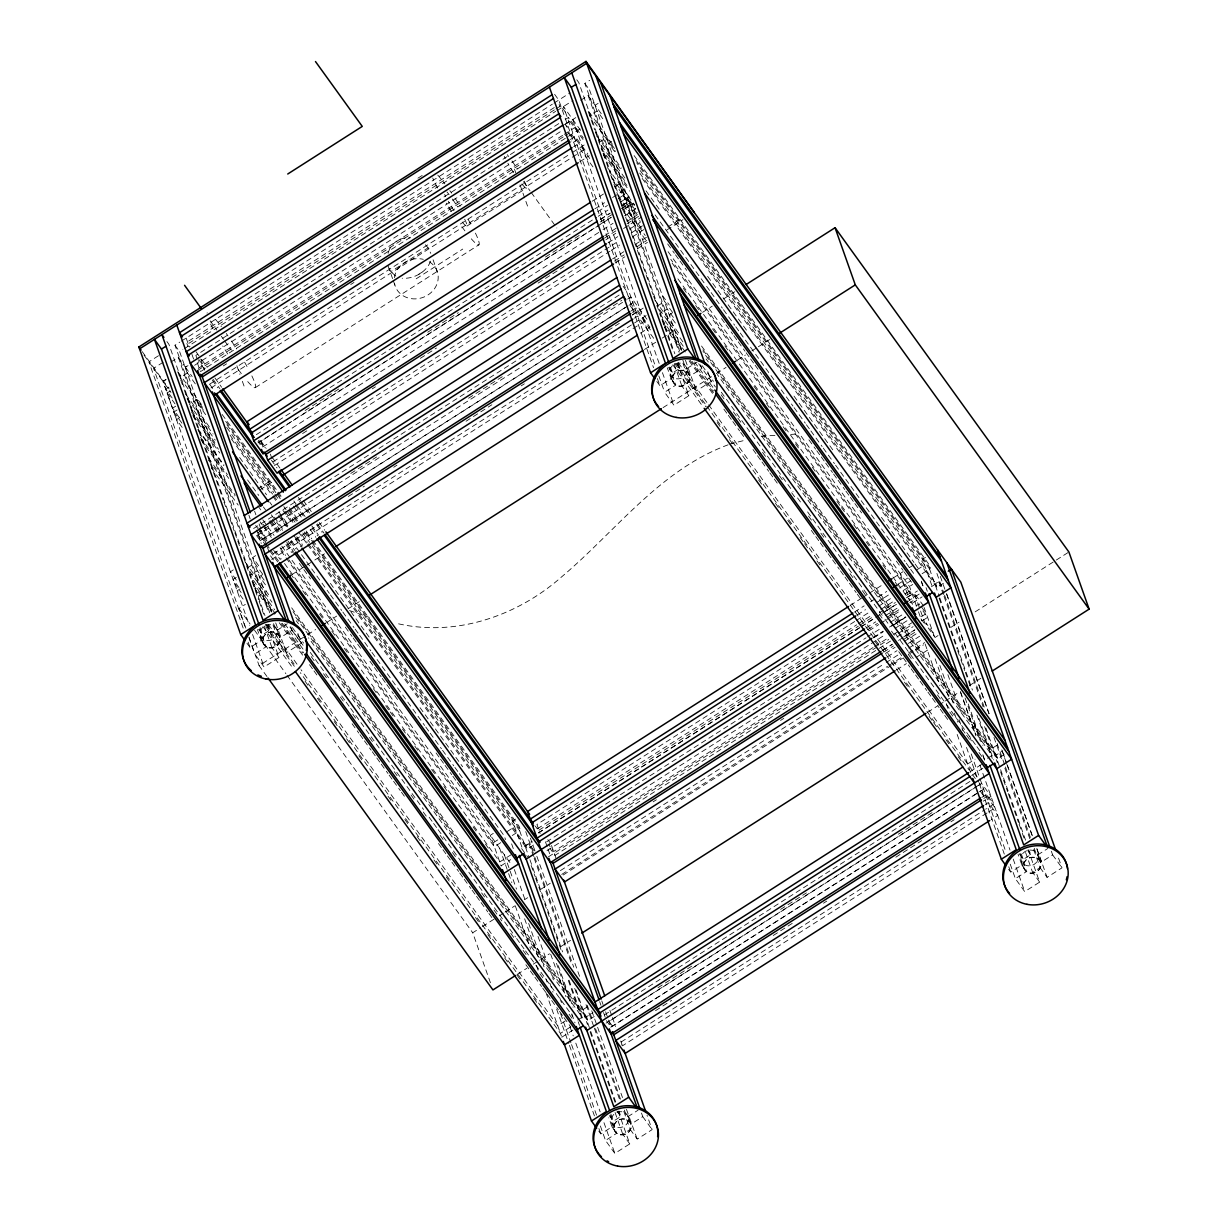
<?xml version="1.0" encoding="UTF-8"?>
<svg xmlns="http://www.w3.org/2000/svg" width="1228" height="1228" viewBox="0 0 1228 1228"><rect width="100%" height="100%" fill="white"/><g stroke="black" fill="none" stroke-linecap="round" stroke-linejoin="round"><path stroke-width="0.75" stroke-dasharray="5 3.75" d="M388.094 253.29L388.401 252.231M430.614 261.15C426.438 272.217 413.744 279.109 402.185 278.234M388.585 251.709C391.379 242.76 400.804 236.728 410.106 237.956M422.079 272.14L418.349 274.535M417.95 178.167L424.397 174.069M158.473 355.736L148.895 361.861L243.666 629.473M269.746 612.803L174.975 345.206L179.779 342.136M181.376 341.123L552.324 104.196M553.935 103.167L569.946 92.929M679.621 351.024L584.85 83.412L589.64 80.357M554.288 107.542L186.518 342.443L187.869 346.25M554.335 109.906L188.176 343.779L190.048 346.373M555.946 108.878L560.797 105.792L565.463 112.27M163.155 362.229L153.577 368.339L245.784 628.721M271.864 612.066L179.656 351.684L182.849 349.642M184.446 348.629L555.639 111.349M556.99 110.673L573.031 100.435M681.724 350.272L589.532 89.905L592.725 87.863M170.815 362.06L178.275 357.302L185.29 367.034L188.268 365.13M580.691 100.282L588.135 95.523L603.009 116.138M558.801 123.598L195.866 355.414L197.217 359.221M565.248 119.484L568.487 117.427L583.346 138.027M564.987 124.32L569.838 121.234L568.487 117.427M165.903 379.406L162.925 381.309L249.376 625.42M564.726 124.688L575.779 117.627M595.15 105.255L598.143 103.352M166.072 379.636L163.094 381.54L165.78 389.153L173.639 400.036M195.313 383.857L187.47 372.974L185.443 367.264L188.421 365.361M194.607 365.284L562.378 130.398M187.47 372.974L180.025 377.733L204.677 411.917M562.593 135.387L202.881 365.13L197.877 358.192M564.205 134.359L578.695 125.102M165.78 389.153L168.988 387.112M198.261 368.415L203.05 365.361L205.291 368.461M197.631 370.442L563.775 136.569M565.402 135.54L570.237 132.455L574.904 138.933L571.68 141.005M580.046 128.925L204.232 368.937L198.23 360.602M179.257 417.52L172.534 408.203L167.131 392.96L170.324 390.918M201.208 371.209L204.401 369.167M570.391 139.562L575.226 136.462L587.844 153.976M223.327 365.898L226.551 363.841M350.748 284.512L353.971 282.455M573.353 142.341L576.577 140.284L575.226 136.462M573.706 146.715L576.93 144.658L594.137 168.512M209.635 384.18L570.943 153.408M572.57 152.379L585.434 144.152M172.534 408.203L175.727 406.161M389.061 268.548L390.842 271.634L428.111 247.826L430.767 253.352M210.986 387.987L570.682 158.243M572.294 157.215L586.784 147.959M182.189 427.405L176.571 419.623L173.885 412.009L177.078 409.968M466.932 226.075L526.551 187.991M202.513 407.404L196.91 399.637L189.465 404.396L215.238 440.146M579.831 161.743L589.271 155.726M611.621 141.435L608.643 143.338L615.366 152.671M176.571 419.623L179.564 417.72M205.659 414.68L198.936 405.347L201.914 403.444M416.215 278.771L462.726 249.069M255.409 387.572L478.966 244.771M592.157 201.238L603.439 194.024M614.737 186.809L619.572 183.724L628.92 196.695L630.946 202.405L635.628 208.898L623.962 216.205M594.843 208.852L604.529 202.681M612.588 197.524L622.274 191.338L619.572 183.724M597.806 211.63L607.492 205.46M618.774 198.245L623.624 195.145L630.639 204.876L622.565 210.034M256.314 434.681L596.67 217.295M598.282 216.266L607.952 210.08M620.861 201.852L628.92 196.695M600.507 219.259L610.178 213.073M621.475 205.859L626.311 202.773L623.624 195.145M600.246 219.612L609.932 213.426M621.214 206.227L629.289 201.07L622.274 191.338M305.112 410.52L340.601 387.848M427.712 332.22L458.351 312.649M545.462 257.005L580.951 234.348M600.308 221.976L611.59 214.777M621.276 208.591L630.946 202.405M258.018 442.863L598.374 225.492M599.985 224.448L611.283 217.249M258.341 440.391L263.022 446.885L260.996 441.159L611.022 217.602M623.916 209.359L633.602 203.173L635.628 208.898M262.654 446.977L601.751 230.526M602.994 229.605L613.048 223.312M604.759 235.684L616.318 228.101M627.339 221.255L637.025 215.069M604.452 238.14L615.735 230.941M627.032 223.726L638.33 216.512L640.341 222.222L629.058 229.436M302.61 433.53L309.057 429.416M331.637 414.987L338.099 410.873M372.222 388.877L375.446 386.805M420.36 358.33L436.493 348.015M538.11 283.115L563.913 266.629M605.849 239.844L615.796 233.305M623.594 228.515L641.338 217.187M608.09 242.837L617.761 236.651M273.046 461.759L618.237 241.287M631.131 233.044L642.428 225.829M274.397 465.565L609.902 251.279M611.513 250.251L619.587 245.093M632.481 236.851L643.779 229.636M612.603 258.893L623.885 251.679M635.183 244.464L646.481 237.265M257.742 488.928L270.651 480.685M614.476 261.088L624.162 254.902M637.071 246.659L646.757 240.473M667.74 227.057L682.277 217.786M260.029 489.803L272.938 481.56M615.151 262.992L624.837 256.805M637.746 248.563L647.432 242.376M666.804 230.004L682.937 219.689M253.597 528.516L622.995 292.586M257.235 533.198L268.533 525.998M350.794 473.455L376.612 456.969M468.543 398.24L504.033 375.568M591.144 319.94L621.782 300.369M256.928 535.669L626.05 300.108M627.661 299.079L630.885 297.022L648.092 320.876M259.937 540.827L627.708 305.925M628.076 305.818L260.305 540.719L256.56 535.531M629.688 304.79L632.911 302.733L628.229 296.24M631.085 310.976L635.92 307.875L649.673 326.94M632.389 312.419L635.613 310.346L630.931 303.869M393.712 467.254L396.936 465.197M521.132 385.868L524.371 383.811M632.435 314.782L637.271 311.682L635.92 307.875M233.351 569.869L230.373 571.772L238.217 582.655M255.716 555.593L252.738 557.497L259.461 566.829M348.291 496.465L364.409 486.165M466.041 421.25L491.845 404.779M593.462 339.864L599.924 335.751M607.983 330.593L619.28 323.378M632.174 315.135L643.226 308.09M634.415 318.129L637.639 316.072L653.71 338.36M236.267 577.36L233.074 579.386L239.798 588.719M646.143 315.565L270.329 555.593L273.69 560.26M271.68 559.4L647.478 319.372M663.903 325.174L659.866 313.8L667.326 309.042L674.049 318.374M240.105 588.918L237.111 590.821L243.85 600.154M262.454 574.643L259.476 576.546L267.32 587.429M640.54 333.156L649.965 327.139M672.33 312.848L669.352 314.752L677.196 325.635M245.83 628.137L238.877 608.505L245.339 604.376M258.264 596.117L266.338 590.96M292.203 574.443L305.127 566.185M306.739 565.156L313.201 561.027M314.813 559.999L324.514 553.813M644.408 349.489L655.721 342.259M662.184 338.13L676.72 328.843M702.569 312.342L712.271 306.14M723.568 298.926L734.881 291.696M258.617 629.227L262.638 634.784L270.083 630.025L268.164 624.607M668.492 367.448L672.499 373.005L679.959 368.246L678.04 362.813M246.951 643.226L250.067 647.54L261.242 640.402L257.404 629.565M290.729 626.618L292.003 630.24L280.828 637.378L276.147 630.885L287.321 623.747M656.811 381.432L659.943 385.761L671.117 378.623L667.28 367.771M700.589 364.839L701.879 368.446L690.689 375.584L686.022 369.106L697.197 361.968M267.474 624.945L279.002 657.487L264.097 667.004L254.749 654.033L265.923 646.895L259.522 628.813M677.349 363.15L688.877 395.708L673.972 405.225L664.609 392.254L675.784 385.116L669.383 367.034M279.002 657.487L271.987 647.755L279.431 642.996L272.401 623.103M688.877 395.708L681.862 385.976L689.307 381.217L682.906 363.135M266.952 676.505L259.108 665.637L305.972 635.705M307.583 634.676L315.657 629.519M326.97 622.289L336.656 616.103M347.969 608.888L359.282 601.659M663.028 407.65L714.727 374.632M716.338 373.604L726.04 367.418M737.337 360.188L745.427 355.03M751.889 350.901L756.74 347.8M758.351 346.772L769.664 339.557M279.431 642.996L286.446 652.728L301.351 643.211L296.869 630.547M689.307 381.217L696.322 390.934L711.227 381.417L706.745 368.768M493.288 833.398L490.31 835.301L501.193 866.047M515.653 819.122L512.659 821.025L522.913 849.96M850.175 605.465L861.473 598.251M863.084 597.222L867.92 594.122M869.531 593.093L882.441 584.85M893.723 577.636L903.163 571.619M909.119 567.812L913.586 564.957M925.513 557.343L922.535 559.247L932.773 588.166M507.241 831.494L514.686 826.736L310.73 543.912M917.101 569.715L924.561 564.957L638.667 168.497M497.8 839.86L493.011 842.93L286.815 556.99M854.488 612.051L864.159 605.864M870.621 601.751L886.739 591.435M898.036 584.236L907.661 578.081M500.748 842.654L494.362 846.737L279.201 548.363M857.451 614.829L865.51 609.671M876.807 602.457L889.701 594.214M899.387 588.043L910.608 580.875M512.229 835.516L519.674 830.757L310.96 541.302M922.105 573.737L929.55 568.978L636.641 162.771M854.688 621.521L536.928 824.479L540.12 833.52M856.3 620.493L869.209 612.25M878.88 606.064L891.789 597.821M903.087 590.607L912.726 584.451M859.631 627.646L538.631 832.661L537.281 828.854L856.668 624.868M858.28 623.839L871.174 615.596M880.86 609.41L895.381 600.139M905.051 593.953L909.887 590.868L670.795 259.308M538.954 830.189L858.326 626.203M859.938 625.175L872.847 616.932M879.294 612.818L895.427 602.503M906.725 595.304L911.56 592.203L916.226 598.696L909.779 602.81M861.242 626.618L874.136 618.375M875.748 617.346L880.599 614.246M882.211 613.217L896.716 603.946M906.402 597.775L911.237 594.674L909.887 590.868M538.401 832.998L859.37 627.999M860.981 626.971L873.891 618.728M885.173 611.529L896.471 604.314M907.753 597.1L917.408 590.944M510.925 854.826L499.75 861.964L282.348 560.49M533.566 845.048L527.18 849.116L525.83 845.309L532.215 841.226M866.062 627.999L875.748 621.828M885.419 615.642L899.94 606.371M919.204 594.06L909.626 600.185L676.413 276.791M943.442 583.254L937.056 587.337L935.705 583.53L940.495 580.46M534.042 850.682L529.038 843.728L521.578 848.487L527.595 856.822M931.453 586.708L938.898 581.949L943.918 588.887M867.843 629.596L877.513 623.425M887.199 617.239L900.109 608.996M501.101 865.786L510.679 859.661M869.025 630.778L878.711 624.607M880.322 623.563L885.158 620.478M886.769 619.449L901.291 610.178M912.573 602.979L922.151 596.854M546.629 841.825L866.016 637.839M867.628 636.81L880.537 628.567M890.208 622.381L904.729 613.11M916.027 605.895L919.25 603.838L920.601 607.645M873.077 637.731L883.024 631.192M889.471 627.063L905.604 616.763M873.814 637.532L881.888 632.374M891.559 626.188L906.08 616.916M873.553 637.885L883.346 631.637M894.521 624.499L905.942 617.208M546.982 850.682L869.593 644.623M871.205 643.595L885.726 634.323M895.396 628.153L908.306 619.91M873.031 647.57L553.659 851.557L548.64 844.603M874.643 646.542L887.552 638.299M893.999 634.17L911.744 622.842M921.414 616.656L926.265 613.57L921.246 606.617M548.394 856.852L888.734 639.481M898.42 633.295L911.314 625.052M890.515 641.077L554.995 855.363L549.99 848.41M896.962 636.948L913.095 626.648M922.765 620.462L927.616 617.377L921.599 609.042M882.702 650.333L892.372 644.163M903.67 636.948L914.952 629.734M882.441 650.702L892.111 644.516M898.574 640.402L914.706 630.102M883.73 652.145L893.416 645.959M903.087 639.773L915.996 631.545M590.223 842.009L593.446 839.952M653.127 801.838L656.351 799.781M780.548 720.452L783.786 718.38M885.403 653.48L895.074 647.294M904.76 641.123L916.042 633.909M887.368 656.826L897.054 650.64M908.336 643.426L919.634 636.227M560.398 870.606L884.62 663.519M886.232 662.491L899.126 654.248M908.812 648.062L921.721 639.819M561.749 874.413L887.583 666.297M889.195 665.269L902.089 657.026M908.551 652.912L924.669 642.597M490.432 982.768L472.719 932.773L480.793 927.616M482.42 926.587L496.956 917.301M503.419 913.171L498.568 916.272L501.807 920.893M505.03 912.143L514.732 905.942M524.417 899.756L527.656 897.699M540.581 889.44L550.267 883.239M563.191 874.996L891.175 665.515M892.787 664.486L902.488 658.285M908.95 654.156L913.801 651.07M915.413 650.026L923.487 644.869M934.8 637.654L938.023 635.582M950.948 627.324L959.037 622.166M975.185 611.851L1068.897 552.001M896.732 669.797L906.402 663.611M916.088 657.44L928.982 649.198M517.188 974.433L526.889 968.247M533.351 964.118L549.499 953.803M560.812 946.573L570.513 940.387M927.57 712.332L937.256 706.131M938.867 705.102L943.718 702.017M945.33 700.973L959.882 691.686M969.567 685.5L980.88 678.27M565.202 1021.005L557.758 1025.764L301.013 669.721M587.567 1006.73L580.107 1011.488L294.213 615.028M967.618 763.985L975.078 759.226M997.428 744.935L989.983 749.694L702.969 351.684M577.667 1020.054L582.133 1017.198L308.566 637.839M987.527 758.275L992.009 755.42L717.321 374.494M570.038 1027.268L560.459 1033.377L300.338 672.683M594.275 1016.462L587.89 1020.529L586.539 1016.723L592.924 1012.639M981.494 764.461L970.32 771.598L975.339 778.552M1004.136 754.667L997.75 758.75L996.399 754.944L1002.785 750.861M561.795 1037.199L572.985 1030.046M971.67 775.405L982.845 768.267M604.376 1014.942L973.758 779.012M658.008 987.68L693.498 965.024M780.594 909.38L806.412 892.894M898.343 834.18L933.833 811.508M606.079 1023.124L978.685 785.137M976.813 786.534L609.042 1021.42L614.246 1028.634M978.424 785.49L981.648 783.433L991.011 796.404L983.198 801.193M610.7 1027.237L981.694 790.279L986.376 796.772L983.152 798.829M606.386 1020.652L611.068 1027.13L978.839 792.244M980.451 791.216L983.674 789.144L979.008 782.666M981.847 797.386L986.698 794.301L993.713 804.033L985.639 809.175M655.491 1010.705L671.624 1000.39M773.256 935.49L794.224 922.105M823.512 903.194L826.736 901.137M895.841 857.19L921.645 840.704M950.933 821.808L954.171 819.736M985.178 804.54L988.402 802.483L997.75 815.453L991.303 819.583M621.092 1042.019L984.027 810.204M986.99 812.982L622.442 1045.826L620.447 1043.048M988.601 811.954L995.048 807.84L988.033 798.108L986.698 794.301M609.38 1115.638L613.401 1121.21L620.846 1116.452L618.927 1111.018M1019.255 853.859L1023.262 859.416L1030.722 854.657L1029.432 851.05M598.757 1131.08L600.83 1133.966L612.005 1126.828L608.812 1117.787M641.492 1113.044L642.766 1116.651L631.591 1123.789L626.909 1117.311L638.084 1110.173M1008.618 869.301L1010.705 872.187L1021.88 865.049L1018.043 854.197M1051.352 851.25L1052.642 854.872L1041.467 862.01L1036.785 855.517L1047.96 848.379M618.237 1111.355L629.764 1143.897L614.86 1153.43L605.511 1140.459L616.686 1133.306L610.285 1115.224M1028.112 849.576L1039.64 882.118L1024.735 891.635L1015.372 878.665L1026.562 871.527L1020.146 853.445M629.764 1143.897L622.749 1134.181L630.194 1129.422L623.164 1109.529M1039.64 882.118L1032.625 872.387L1040.07 867.628L1033.669 849.546M630.194 1129.422L637.225 1139.139L652.114 1129.622L647.002 1115.162M1040.07 867.628L1047.085 877.36L1061.99 867.843L1058.152 856.99M728.066 444.828C659.528 470.186 615.504 531.571 561.319 577.129C516.927 616.18 455.22 637.332 396.644 623.394M729.724 444.075L746.394 439.916M761.206 436.201L776.035 435.311M790.863 434.42L796.419 434.083M349.489 610.562L369.367 617.423M395.846 276.162L390.842 271.634M425.379 244.756L428.111 247.826M584.85 83.412L589.532 89.905M634.093 155.572L928.967 564.481L930.302 568.288L635.444 159.394M576.776 79.774L578.787 82.552L674.832 353.771M602.779 118.732L597.176 110.965L589.732 115.724L615.52 151.489M639.711 173.071L935.705 583.53M642.183 178.428L937.056 587.337M612.373 144.213L587.705 110.013L594.751 129.907M646.005 190.862L659.451 209.512M707.666 276.377L746.916 330.792M793.994 396.091L834.365 452.058M881.443 517.356L913.97 562.455M915.09 564.005L920.094 570.959M614.476 148.511L606.617 137.628L599.172 142.387L624.96 178.152M595.641 132.455L621.429 168.205M655.061 214.854L705.517 284.819M706.637 286.37L709.999 291.036M711.119 292.586L722.34 308.136M723.461 309.686L734.666 325.236M735.787 326.786L739.149 331.453M740.269 333.018L792.966 406.084M794.086 407.635L805.307 423.184M806.428 424.75L809.789 429.401M810.91 430.967L822.115 446.516M823.236 448.066L834.457 463.616M835.577 465.166L880.415 527.365M881.535 528.915L892.756 544.464M893.877 546.015L905.082 561.564M906.203 563.115L909.564 567.781M910.685 569.331L914.062 573.998M596.992 136.262L621.66 170.462M601.198 148.097L625.866 182.312M603.516 153.055L628.183 187.255M603.731 155.296L629.519 191.061M667.648 243.927L674.372 253.26M675.492 254.81L678.854 259.476M679.974 261.027L686.698 270.36M721.465 318.559L724.827 323.225M725.948 324.775L732.671 334.108M733.791 335.658L737.153 340.325M738.274 341.875L744.997 351.208M746.133 352.758L749.494 357.425M750.615 358.975L753.977 363.642M755.097 365.192L761.82 374.525M762.941 376.075L766.303 380.741M767.423 382.292L774.162 391.625M808.914 439.824L815.638 449.156M816.758 450.707L820.12 455.373M821.24 456.923L824.602 461.59M825.723 463.14L832.461 472.473M833.582 474.023L836.943 478.69M838.064 480.255L844.787 489.573M845.908 491.139L849.269 495.79M850.39 497.355L853.752 502.022M854.872 503.572L861.611 512.905M896.363 561.089L903.087 570.421M904.207 571.972L907.569 576.638M908.689 578.204L912.051 582.87M554.611 94.31L558.771 100.082L653.526 367.679M580.644 130.414L563.452 106.56L655.645 366.942M607.553 167.729L634.462 205.045M668.093 251.679L909.534 586.493L917.853 609.994M923.563 605.957L914.215 592.986L919.972 609.257M611.375 176.909L637.163 212.659M569.838 121.234L583.576 140.284M613.846 182.266L638.514 216.466M672.146 263.114L911.237 594.674M626.311 202.773L635.674 215.744L633.648 210.034M618.114 195.943L642.781 230.158M910.623 601.582L912.634 604.36M933.004 632.62L925.989 622.888L927.34 626.694L934.355 636.426M565.218 124.519L567.229 127.298L565.878 123.491M576.577 140.284L591.435 160.883M618.344 198.199L645.253 235.515M683.367 288.38L686.744 293.047M695.708 305.48L699.07 310.147M712.532 328.797L715.893 333.463M724.858 345.897L728.219 350.563M754.007 386.329L757.369 390.995M766.333 403.429L769.71 408.095M783.157 426.745L786.519 431.412M795.483 443.861L798.86 448.512M812.307 467.177L815.668 471.844M836.974 501.377L840.336 506.043M841.456 507.594L844.818 512.26M853.798 524.709L857.159 529.36M866.124 541.809L869.485 546.475M882.947 565.126L886.309 569.792M895.273 582.226L898.635 586.892M921 618.866L925.682 625.359M568.104 132.394L572.263 138.165M622.166 207.378L645.713 240.028M701.541 346.035L996.399 754.944M702.892 349.842L997.75 758.75M662.598 295.718L669.321 305.035M672.468 312.311L664.624 301.428L657.164 306.186L682.952 341.937M706.1 358.944L708.356 362.06M655.153 300.476L679.821 334.676M702.232 365.775L713.453 381.325M721.296 392.208L793.058 491.707M797.54 497.923L800.902 502.59M807.625 511.922L883.868 617.638M884.989 619.204L888.351 623.855M895.074 633.188L971.317 738.918M972.438 740.469L975.799 745.135M976.92 746.685L981.402 752.902M698.655 363.703L715.479 387.035M721.082 394.802L724.443 399.468M733.408 411.902L736.769 416.568M737.89 418.134L741.251 422.785M762.557 452.334L765.919 457M779.381 475.65L782.743 480.317M791.707 492.75L795.069 497.417M808.531 516.082L811.892 520.749M820.857 533.182L824.218 537.849M850.006 573.599L853.368 578.265M862.348 590.699L865.709 595.365M879.156 614.031L882.533 618.697M891.497 631.131L894.859 635.797M908.306 654.447L911.683 659.114M937.455 694.879L940.832 699.546M949.797 711.979L953.158 716.645M962.123 729.079L965.484 733.745M966.62 735.296L969.982 739.962M978.946 752.396L982.308 757.062M1052.642 854.872L1061.99 867.843M659.866 313.8L684.533 348M694.618 361.999L713.683 388.432M661.892 319.51L685.439 352.16M692.162 361.493L713.468 391.041M663.089 322.903L683.275 350.886M689.998 360.218L713.545 392.868M664.44 326.709L681.248 350.041M689.108 360.925L713.775 395.124M723.86 409.124L727.222 413.79M728.342 415.34L731.704 420.007M732.824 421.557L739.563 430.89M740.684 432.44L744.045 437.107M753.01 449.54L756.371 454.206M757.492 455.757L760.853 460.423M761.974 461.974L768.713 471.306M769.833 472.857L773.195 477.523M774.315 479.089L778.798 485.306M811.309 530.389L814.671 535.055M815.791 536.605L819.153 541.272M820.273 542.822L827.012 552.155M828.132 553.705L831.494 558.372M832.615 559.937L839.338 569.255M840.459 570.82L843.82 575.471M844.941 577.037L848.302 581.704M849.423 583.254L856.162 592.587M857.282 594.137L860.644 598.803M898.758 651.669L902.12 656.32M903.24 657.886L909.979 667.203M911.099 668.769L914.461 673.435M915.581 674.986L918.943 679.652M920.064 681.202L926.787 690.535M927.907 692.085L931.269 696.752M932.39 698.302L939.128 707.635M940.249 709.185L943.611 713.852M944.731 715.402L948.093 720.068M623.103 286.216L626.219 290.529M678.363 362.859L707.512 403.275M708.633 404.826L976.981 776.956M676.95 364.071L679.959 368.246M1027.713 850.497L1030.722 854.657M676.582 364.255L705.732 404.672M706.852 406.222L969.199 770.048M637.271 311.682L651.024 330.746M674.556 363.396L705.962 406.928M717.167 422.478L720.529 427.144M729.493 439.578L732.87 444.244M758.643 480.01L762.02 484.661M775.467 503.326L778.828 507.993M787.793 520.426L791.17 525.093M800.134 537.526L803.496 542.193M804.616 543.743L807.978 548.409M816.958 560.858L820.319 565.509M875.257 641.691L878.619 646.358M904.407 682.123L907.768 686.79M929.059 716.323L932.436 720.989M933.556 722.54L936.918 727.206M945.882 739.655L949.244 744.306M958.224 756.755L961.585 761.421M629.841 305.25L632.957 309.579M672.775 364.793L703.045 406.775M980.604 791.676L983.72 796.005M671.117 378.623L675.784 385.116M1021.88 865.049L1026.562 871.527M523.42 181.637L530.097 190.908M531.217 192.458L556.821 227.963M210.172 320.815L216.849 330.086M221.301 336.257L223.542 339.342M224.647 340.893L231.324 350.164M260.996 441.159L266.184 448.374M196.035 351.745L200.195 357.517M201.469 359.297L207.071 367.065M214.915 377.948L221.639 387.265M259.737 440.1L265.34 447.867M272.063 457.2L279.907 468.068M303.454 500.702L311.298 511.585M319.142 522.468L324.745 530.235M547.841 839.614L550.958 843.943M213.135 379.345L219.858 388.662M257.957 441.497L260.198 444.613M271.403 460.147L277.006 467.929M298.297 497.447L300.538 500.564M301.658 502.114L309.502 512.982M317.346 523.865L324.069 533.198M535.285 826.076L537.281 828.854M212.244 380.051L217.847 387.818M299.647 501.254L308.612 513.688M316.456 524.571L322.058 532.338M209.788 384.41L214.271 390.627M293.845 500.947L296.086 504.063M297.207 505.614L305.051 516.497M311.774 525.814L318.497 535.147M295.18 504.769L304.16 517.188M312.004 528.071L317.607 535.838M293.4 506.166L301.244 517.049M310.208 529.483L315.811 537.25M174.975 345.206L179.656 351.684M222.13 414.45L277.037 490.601M278.157 492.152L281.519 496.818M289.363 507.701L298.327 520.135M306.171 531.003L311.774 538.77M312.894 540.335L519.091 826.26L520.442 830.082L305.281 531.709M225.722 421.373L276.147 491.307M277.267 492.858L280.629 497.524M289.593 509.958L297.437 520.826M166.916 341.553L168.911 344.331L264.956 615.566M185.443 367.264L192.167 376.582M226.904 424.75L276.223 493.134M277.344 494.684L280.705 499.351M288.549 510.234L296.393 521.102M304.237 531.985L309.84 539.752M226.689 427.359L273.752 492.628M274.872 494.178L279.355 500.395M283.837 506.611L286.078 509.727M287.198 511.278L295.042 522.161M302.886 533.029L309.609 542.362M229.989 435.05L272.57 494.101M273.69 495.667L277.052 500.318M284.896 511.201L293.86 523.635M301.704 534.518L307.307 542.285M308.428 543.835L525.83 845.309M231.34 438.872L271.68 494.807M272.8 496.358L276.162 501.024M282.885 510.341L291.85 522.775M298.573 532.108L306.417 542.976M307.537 544.541L527.18 849.116M177.999 372.023L202.651 406.207M239.629 457.491L266.522 494.792M278.848 511.876L288.933 525.86M296.777 536.743L302.38 544.511M330.393 583.361L370.733 639.312M420.053 707.681L462.634 766.732M279.831 514.639L288.795 527.058M296.639 537.941L302.257 545.708M269.669 502.052L271.91 505.153M280.874 517.587L287.598 526.919M294.321 536.237L302.165 547.12M278.495 515.683L286.339 526.566M295.303 539L300.906 546.767M185.935 394.449L210.587 428.633M247.565 479.918L258.77 495.452M274.458 517.218L283.422 529.652M291.266 540.52L329.365 593.354M330.486 594.92L341.691 610.454M342.812 612.005L354.017 627.554M355.138 629.104L358.499 633.771M359.62 635.321L370.825 650.855M371.946 652.406L424.627 725.456M425.748 727.007L429.109 731.673M430.23 733.223L441.435 748.758M442.556 750.308L453.761 765.858M454.882 767.408L458.244 772.074M459.364 773.625L504.186 835.792L505.537 839.599M187.285 398.256L213.058 434.006M271.327 514.808L282.532 530.342M290.376 541.226L295.979 548.993M263.421 506.964L265.662 510.065M272.386 519.398L281.35 531.831M288.073 541.149L294.797 550.466M191.476 410.106L216.143 444.306M271.05 520.442L278.894 531.325M286.738 542.208L293.461 551.525M191.553 411.948L218.446 449.233M269.991 520.718L278.956 533.152M286.799 544.035L293.523 553.352M192.903 415.755L219.797 453.04M257.895 505.875L261.257 510.541M269.101 521.424L278.065 533.858M285.909 544.725L291.512 552.508M299.356 563.376L302.717 568.042M303.838 569.592L310.561 578.925M345.314 627.094L352.037 636.411M353.157 637.977L356.519 642.628M357.64 644.193L361.001 648.844M369.966 661.278L373.327 665.944M374.448 667.495L381.171 676.828M382.292 678.378L385.653 683.044M386.774 684.595L393.497 693.912M394.618 695.478L397.979 700.129M436.078 752.964L439.44 757.63M440.56 759.18L443.922 763.847M445.043 765.397L451.766 774.73M452.886 776.28L456.248 780.947M457.369 782.497L464.092 791.814M465.212 793.365L468.574 798.031M469.695 799.581L473.056 804.248M474.177 805.798L480.9 815.131M482.021 816.681L485.382 821.348M486.503 822.898L489.865 827.565M142.233 351.638L169.126 388.938M198.261 429.339L224.033 465.074M144.029 355.107L170.938 392.423M197.8 429.662L223.603 465.458M262.761 519.766L274.028 535.377M281.811 546.168L511.615 864.85M200.532 437.337L227.426 474.622M263.283 524.356L272.248 536.789M280.091 547.657L285.694 555.44M167.131 392.96L174.975 403.843M200.747 439.593L228.776 478.429M260.152 521.946L262.393 525.062M263.513 526.612L271.357 537.48M208.392 457.937L235.285 495.222M258.816 527.856L267.781 540.289M275.625 551.172L281.227 558.94M173.885 412.009L182.849 424.443M208.622 460.193L234.394 495.928M255.685 525.461L257.926 528.562M259.047 530.112L266.89 540.995M273.614 550.313L280.337 559.646M290.422 573.63L293.784 578.296M302.748 590.729L306.11 595.38M319.556 614.031L322.918 618.697M331.882 631.131L335.244 635.782M344.208 648.215L347.57 652.882M373.343 688.616L376.704 693.283M385.684 705.716L389.046 710.383M390.166 711.933L393.528 716.599M402.492 729.033L405.854 733.684M414.818 746.117L418.18 750.784M431.627 769.434L434.988 774.101M443.953 786.519L447.314 791.185M473.087 826.935L476.449 831.586M485.413 844.02L488.775 848.686M211.323 467.807L238.217 505.107M256.145 529.959L265.11 542.392M266.23 543.943L269.592 548.609M270.713 550.159L278.556 561.043M258.279 535.009L266.599 546.537M269.884 551.08L277.728 561.963M291.665 607.829L586.539 1016.723M293.016 611.636L587.89 1020.529M262.608 574.09L254.749 563.207L247.304 567.965L271.971 602.18M296.24 620.739L298.481 623.839M264.173 580.153L257.45 570.82L250.005 575.594L274.658 609.794M245.278 562.255L269.945 596.455M292.371 627.554L303.577 643.104M310.3 652.436L336.088 688.187M341.691 695.969L345.068 700.635M346.189 702.186L349.55 706.852M350.671 708.402L423.537 809.467M429.155 817.234L432.517 821.9M433.637 823.451L436.999 828.117M438.12 829.667L515.484 936.949M516.604 938.514L519.966 943.165M521.086 944.731L524.448 949.397M525.569 950.948L572.662 1016.247M289.9 627.048L304.483 647.263M311.206 656.596L314.568 661.247M323.547 673.696L326.909 678.363M340.356 697.013L343.717 701.679M352.697 714.113L356.059 718.779M369.505 737.445L372.867 742.096M394.173 771.644L397.534 776.311M410.996 794.961L414.358 799.628M423.322 812.061L426.684 816.727M440.146 835.393L443.508 840.059M452.472 852.493L455.834 857.159M481.622 892.909L484.983 897.576M493.963 910.009L497.325 914.676M510.771 933.341L514.133 938.008M523.113 950.441L526.474 955.108M539.921 973.758L543.283 978.424M569.071 1014.19L572.432 1018.856M292.003 630.24L301.351 643.211M642.766 1116.651L652.114 1129.622M284.758 623.778L303.823 650.211M252.016 581.304L275.563 613.954M282.302 623.287L303.592 652.82M253.214 584.697L274.519 614.23M281.243 623.563L302.548 653.096M254.564 588.504L271.388 611.82M279.232 622.703L302.779 655.353M309.502 664.686L312.864 669.352M313.984 670.902L317.346 675.569M352.114 723.768L358.837 733.101M359.957 734.651L363.319 739.317M364.44 740.868L371.163 750.201M372.284 751.751L375.661 756.417M376.781 757.968L380.143 762.634M381.263 764.184L387.987 773.517M389.107 775.068L392.469 779.734M393.589 781.284L400.313 790.617M401.433 792.167L404.81 796.834M438.442 843.482L441.804 848.149M442.924 849.699L446.286 854.366M447.406 855.916L450.768 860.582M451.889 862.133L458.627 871.466M459.748 873.016L463.109 877.682M464.23 879.248L470.953 888.565M472.074 890.131L475.436 894.782M476.556 896.348L479.918 901.014M481.038 902.565L487.777 911.897M488.897 913.448L492.259 918.114M525.891 964.747L529.253 969.414M530.373 970.98L533.735 975.631M534.855 977.196L541.579 986.514M542.715 988.08L546.076 992.746M547.197 994.296L550.558 998.963M551.679 1000.513L558.402 1009.846M559.523 1011.396L562.885 1016.063M564.005 1017.613L570.744 1026.946M268.487 624.638L299.893 668.17M266.077 624.469L270.083 630.025M616.84 1110.88L620.846 1116.452M265.586 624.484L295.856 666.466M234.425 583.208L241.148 592.525M265.816 626.74L294.966 667.157M305.051 681.156L308.412 685.823M317.392 698.256L320.754 702.923M334.2 721.573L337.562 726.239M346.542 738.673L349.903 743.339M358.868 755.788L362.229 760.439M388.017 796.205L391.379 800.871M404.841 819.521L408.203 824.188M417.167 836.621L420.529 841.287M433.991 859.953L437.352 864.619M446.317 877.053L449.678 881.719M475.466 917.47L478.828 922.136M487.808 934.585L491.169 939.236M504.616 957.901L507.978 962.568M516.957 975.001L520.319 979.668M533.766 998.318L537.143 1002.984M262.899 626.587L293.17 668.554M238.877 608.505L250.067 624.008M254.549 630.225L285.878 673.665M286.984 675.216L472.719 932.773M261.242 640.402L265.923 646.895M612.005 1126.828L616.686 1133.306M946.558 593.477L989.461 714.619M1002.908 752.595L1006.745 763.448M1007.39 765.259L1032.364 835.777M1036.846 848.425L1047.085 877.36M940.295 576.316L946.051 592.587M946.696 594.398L988.954 713.744M1001.756 749.909L1006.239 762.557M1006.883 764.369L1032.502 836.698M1036.985 849.346L1041.467 862.01M1037.675 854.504L1040.254 861.764M936.903 573.445L943.933 593.339M944.578 595.15L984.273 707.251M997.09 743.416L1004.765 765.121M1005.41 766.917L1030.384 837.435M1034.222 848.287L1036.785 855.517M938.898 581.949L943.38 594.598M944.025 596.409L983.091 706.699M993.974 737.445L1002.294 760.946M1004.857 768.175L1029.832 838.693M929.55 568.978L939.159 596.087M939.788 597.898L972.453 690.121M985.9 728.081L999.991 767.868M1000.62 769.68L1025.595 840.198M939.113 598.236L957.042 648.86M957.671 650.671L960.235 657.901M960.879 659.712L964.717 670.565M965.361 672.376L967.925 679.606M968.554 681.417L970.488 686.836M984.564 726.623L997.382 762.788M1000.574 771.829L1007.62 791.707M1008.265 793.518L1010.828 800.748M1011.458 802.559L1018.503 822.453M1019.148 824.264L1021.711 831.494M1022.341 833.305L1024.904 840.535M978.885 718.365L993.605 759.948M976.92 715.08L992.285 758.474M1025.58 852.493L1032.625 872.387M968.201 703.92L982.922 745.503M1021.343 853.997L1023.262 859.416M926.035 587.644L927.309 591.267M965.085 697.949L980.451 741.344M1021.527 861.411L1024.106 868.672M921.353 581.166L923.272 586.585M960.403 691.456L975.784 734.851M982.814 754.744L984.749 760.163M921.491 582.087L922.765 585.695M960.542 692.377L975.907 735.772M983.029 755.895L984.549 760.178M924.101 607.476L934.447 636.687M947.893 674.663L961.985 714.435M969.659 736.14L972.223 743.37M979.913 765.075L1009.999 850.052M1013.207 859.093L1024.735 891.635M920.616 611.053L925.728 625.528M939.819 665.3L953.91 705.087M959.037 719.547L962.875 730.399M971.195 753.9L1005.778 851.541M1010.26 864.205L1015.372 878.665M918.498 611.805L921.691 620.846M935.137 658.822L949.229 698.594M954.356 713.069L957.548 722.11M966.513 747.422L978.685 781.775M979.33 783.587L1004.304 854.105M1008.787 866.753L1010.705 872.187M900.185 573.522L909.779 600.645M925.144 644.04L939.88 685.623M946.281 703.705L948.2 709.139M957.165 734.451L971.256 774.223M629.289 201.07L630.639 204.876M685.439 360.203L696.322 390.934M686.498 367.51L689.077 374.786M682.814 360.065L686.022 369.106M588.135 95.523L679.069 352.282M595.38 131.703L602.426 151.597M603.071 153.408L605.634 160.638M606.279 162.449L610.116 173.302M610.761 175.113L613.309 182.343M613.954 184.139L653.02 294.444M653.649 296.255L656.212 303.485M656.857 305.296L659.421 312.526M664.532 326.986L667.096 334.216M667.74 336.027L673.497 352.298M674.172 364.271L681.862 385.976M670.58 367.571L672.499 373.005M670.365 374.417L672.929 381.693M572.801 119.53L659.236 363.626M662.445 372.667L673.972 405.225M658.853 375.968L664.609 392.254M657.379 378.531L659.943 385.761M559.124 104.457L560.029 106.989M514.517 169.295L515.745 172.749M520.027 184.875L528.009 207.378M433.085 259.783L437.352 271.802M551.495 845.463L556.714 860.214M609.856 1010.291L611.79 1015.71M612.419 1017.521L615.627 1026.562M620.754 1041.022L622.028 1044.644M545.447 841.809L547.366 847.243M548.01 849.039L550.558 856.284M601.781 1000.927L603.071 1004.55M605.634 1011.78L611.068 1027.13M599.678 1001.68L600.952 1005.287M603.516 1012.532L606.079 1019.762M530.419 838.11L536.191 854.381M536.82 856.192L579.585 976.413M591.758 1010.767L622.489 1097.556M626.464 1109.329L637.225 1139.139M628.03 1116.145L630.593 1123.42M525.737 831.617L534.073 855.118M534.702 856.929L573.768 967.234M587.214 1005.195L592.971 1021.481M595.534 1028.711L620.508 1099.229M624.346 1110.081L626.909 1117.311M529.038 843.728L533.52 856.376M534.149 858.188L571.941 964.87M586.017 1004.657L593.707 1026.347M594.352 1028.158L619.956 1100.488M519.674 830.757L529.283 857.881M529.928 859.692L562.577 951.9M576.024 989.875L590.115 1029.647M590.76 1031.459L615.719 1101.976M531.156 865.448L534.994 876.301M535.638 878.112L538.202 885.342M538.846 887.138L561.257 950.426M574.704 988.402L587.506 1024.566M590.069 1031.796L615.044 1102.314M569.009 980.144L583.1 1019.931M568.318 980.481L581.765 1018.457M615.059 1112.476L622.749 1134.181M558.326 965.699L573.062 1007.282M578.173 1021.757L579.462 1025.365M610.838 1113.965L613.401 1121.21M556.499 963.351L570.59 1003.122M611.882 1123.052L614.461 1130.328M511.615 843.866L513.534 849.3M550.681 954.171L565.908 996.645M571.803 1013.837L575.011 1022.878M514.332 869.547L525.216 900.277M538.017 936.442L553.398 979.837M559.799 997.919L562.363 1005.149M570.038 1026.854L573.246 1035.895M575.809 1043.125L600.139 1111.831M603.976 1122.684L614.86 1153.43M504.34 854.765L516.512 889.118M528.669 923.471L544.035 966.866M549.806 983.137L552.999 992.178M560.689 1013.883L570.928 1042.818M571.573 1044.614L596.547 1115.131M600.385 1125.984L605.511 1140.459M499.658 848.272L507.993 871.788M508.622 873.599L511.83 882.625M524.632 918.79L539.368 960.388M545.769 978.47L547.043 982.078M556.652 1009.201L568.81 1043.554M569.454 1045.366L594.429 1115.884M598.911 1128.547L600.83 1133.966M515.284 905.819L530.649 949.213M536.406 965.5L538.324 970.918M546.015 992.623L561.38 1036.018M270.344 454.13L271.971 458.704M236.851 365.744L239.921 374.402M242.361 381.325L244.817 388.248M200.732 359.036L204.677 370.181M254.61 511.216L255.9 514.824M259.093 523.865L261.011 529.299M261.656 531.095L266.783 545.57M267.428 547.381L269.346 552.8M197.232 362.628L200.44 371.67M258.064 534.395L261.272 543.436M186.165 338.053L189.358 347.094M191.921 354.339L194.484 361.569M248.916 515.253L250.19 518.876M196.91 399.637L198.936 405.347M275.701 622.903L286.446 652.728M276.853 629.15L279.431 636.426M273.583 623.655L276.147 630.885M178.275 357.302L268.548 612.265M177.83 371.792L183.601 388.063M184.231 389.875L215.606 478.475M216.251 480.286L218.814 487.516M219.459 489.327L223.296 500.18M223.941 501.991L226.489 509.221M227.134 511.017L234.18 530.91M234.824 532.722L258.509 599.617M259.154 601.428L263.636 614.092M264.296 626.065L271.987 647.755M260.075 627.554L262.638 634.784M260.704 636.073L263.283 643.334M252.569 634.462L264.097 667.004M248.992 637.071L259.108 665.637M248.977 637.762L254.749 654.033M248.148 642.121L250.067 647.54M388.155 266.123L392.576 278.618M393.206 280.398L395.094 285.756M475.436 233.12A44.5 5.096 57.4 0 1 469.388 236.543M464.905 230.833A44.5 5.096 57.4 0 1 459.947 224.049M451.321 211.216A44.5 5.096 57.4 0 1 446.286 203.173M437.598 188.037A44.5 5.096 57.4 0 1 432.716 177.983M437.767 175.113A44.5 5.096 57.4 0 1 444.889 183.893M449.832 190.678A44.5 5.096 57.4 0 1 451.551 193.134M455.02 198.23A44.5 5.096 57.4 0 1 460.178 206.197M468.144 219.398A44.5 5.096 57.4 0 1 472.181 226.704M251.863 375.906A44.5 5.096 57.4 0 1 245.815 379.329M241.333 373.619A44.5 5.096 57.4 0 1 236.39 366.834M227.748 354.017A44.5 5.096 57.4 0 1 222.713 345.974M212.858 328.567A44.5 5.096 57.4 0 1 209.911 322.519M207.056 313.125A44.5 5.096 57.4 0 1 207.256 312.741M215.483 319.357A44.5 5.096 57.4 0 1 221.332 326.694M226.274 333.479A44.5 5.096 57.4 0 1 227.978 335.919M231.447 341.016A44.5 5.096 57.4 0 1 236.62 348.982M244.587 362.199A44.5 5.096 57.4 0 1 248.624 369.49M524.295 181.145A22.258 2.548 57.4 0 1 521.762 183.878M513.58 172.549A22.258 2.548 57.4 0 1 507.885 163.278M505.276 158.489A22.258 2.548 57.4 0 1 504.247 156.417M507.271 154.697A22.258 2.548 57.4 0 1 508.73 156.539M511.984 160.945A22.258 2.548 57.4 0 1 517.157 168.696M464.675 219.229A22.258 2.548 57.4 0 1 461.421 221.071M453.976 210.617A22.258 2.548 57.4 0 1 448.266 201.346M445.657 196.572A22.258 2.548 57.4 0 1 444.628 194.484M446.977 191.967A22.258 2.548 57.4 0 1 449.11 194.607M452.364 199.028A22.258 2.548 57.4 0 1 457.537 206.78M429.232 261.748A22.258 19.832 -19.5 0 1 427.912 294.996A22.258 19.832 -19.5 0 1 394.587 283.868M394.388 277.789A22.258 19.832 -19.5 0 1 423.307 259.323M1029.755 850.022A8.78 7.828 -19.5 0 1 1037.445 860.813A8.78 7.828 -19.5 0 1 1022.985 863.53A8.78 7.828 -19.5 0 1 1027.191 850.513M617.868 1127.427A8.78 7.828 -19.5 0 0 628.291 1116.835A8.78 7.828 -19.5 0 0 613.693 1114.517A8.78 7.828 -19.5 0 0 617.868 1127.427M620.386 1134.795A8.872 7.905 -19.5 0 0 630.9 1124.111A8.872 7.905 -19.5 0 0 616.164 1121.778A8.872 7.905 -19.5 0 0 620.386 1134.795M620.447 1134.687A8.78 7.828 -19.5 0 0 630.87 1124.111A8.78 7.828 -19.5 0 0 616.272 1121.793A8.78 7.828 -19.5 0 0 620.447 1134.687M266.706 640.433A8.78 7.828 -19.5 0 0 277.129 629.857A8.78 7.828 -19.5 0 0 262.516 627.539A8.78 7.828 -19.5 0 0 266.706 640.433M269.208 647.816A8.872 7.905 -19.5 0 0 279.738 637.132A8.872 7.905 -19.5 0 0 264.987 634.784A8.872 7.905 -19.5 0 0 269.208 647.816A8.78 7.828 -19.5 0 0 279.692 637.132A8.78 7.828 -19.5 0 0 265.094 634.815A8.78 7.828 -19.5 0 0 269.27 647.709M1030.123 873.108A8.872 7.905 -19.5 0 0 1040.653 862.409A8.872 7.905 -19.5 0 0 1025.902 860.076A8.872 7.905 -19.5 0 0 1030.123 873.108A8.78 7.828 -19.5 0 0 1040.515 862.47A8.78 7.828 -19.5 0 0 1025.917 860.153A8.78 7.828 -19.5 0 0 1030.092 873.047M676.352 378.792A8.78 7.828 -19.5 0 0 686.774 368.216A8.78 7.828 -19.5 0 0 672.161 365.898A8.78 7.828 -19.5 0 0 676.352 378.792M678.946 386.114A8.872 7.905 -19.5 0 0 689.476 375.43A8.872 7.905 -19.5 0 0 674.725 373.097A8.872 7.905 -19.5 0 0 678.946 386.114A8.78 7.828 -19.5 0 0 689.338 375.492A8.78 7.828 -19.5 0 0 674.74 373.174A8.78 7.828 -19.5 0 0 678.93 386.068"/><path stroke-width="1.5" d="M287.736 174.008L362.26 126.407L315.489 61.553M244.863 640.341L240.719 634.569L138.871 346.987L586.002 61.4L694.25 212.475M139.547 348.89L586.677 63.303L960.818 582.149L1055.589 849.761M552.109 94.725L179.503 332.711L182.512 336.871M258.786 623.931L161.467 349.09L165.933 346.235M180.854 336.518L553.46 98.532M668.661 362.153L571.327 87.311L575.809 84.456M187.592 355.567L560.214 117.581M562.9 125.195L190.294 363.181L199.642 376.152L569.024 140.222M570.068 142.034L202.298 376.919L200.425 374.325M572.094 147.744L204.324 382.645L213.672 395.616L578.219 162.771M252.661 433.499L249.652 429.324L246.966 421.711L590.53 202.267M249.652 429.324L593.231 209.881M603.409 236.344L263.053 453.731L253.705 440.76L251.003 433.131L594.582 213.703M253.705 440.76L597.284 221.316M610.991 259.922L277.083 473.179L267.735 460.208L265.708 454.498L602.841 239.184M267.735 460.208L606.479 243.865M282.624 475.374L613.539 264.02M244.249 515.545L616.855 277.559M619.557 285.188L246.951 523.174L249.959 527.334M248.302 526.981L620.907 288.994M629.734 311.636L260.351 547.565L250.988 534.594L623.609 296.608L625.681 299.494M630.778 313.447L263.007 548.333L261.134 545.739M632.788 319.157L265.033 554.058L611.114 1033.991L980.497 798.062M274.381 567.029L637.317 335.213M287.352 577.544L290.575 575.471M335.812 546.583L642.797 350.517M697.719 315.427L700.958 313.37M746.194 284.482L835.055 227.717L1068.897 552.001L1089.129 609.134L992.193 671.056M240.719 634.569L255.624 625.052L154.452 339.373L161.467 349.09M176.801 325.082L277.973 610.776L263.068 620.293L161.896 334.615L163.907 337.393M654.739 378.562L650.579 372.79L665.484 363.273L564.312 77.579L571.327 87.311M586.002 61.4L687.849 348.998L672.944 358.515L571.772 72.82M322.12 625.39L325.359 623.333M368.983 595.473L661.416 408.694M732.502 363.288L735.726 361.216M779.35 333.356L855.287 284.865L835.055 227.717M848.563 606.494L527.564 811.508L628.736 1097.203L636.012 1107.288M888.888 580.737L892.111 578.68M530.266 819.122L852.877 613.079M893.201 587.322L896.425 585.265M531.617 822.929L855.839 615.857M948.277 571.22L951.47 569.178L1049.433 845.831M537.004 838.171L864.451 629.028M904.775 603.27L908.014 601.213M865.801 632.834L538.355 841.978L318.727 537.404M524.126 853.399L516.681 858.172L295.917 552.032M932.512 592.571L926.541 596.378L651.868 215.468M871.726 638.406L526.152 859.124L302.027 548.317M913.663 611.621L928.568 602.088L652.759 219.628M881.09 651.377L550.405 862.578L316.931 538.8M553.06 863.345L882.118 653.173M885.756 657.855L555.087 869.056L564.45 882.026L895.12 670.826M515.576 975.462L492.95 989.921L268.057 678.056M581.811 933.157L925.943 713.361M962.783 767.07L595.012 1001.971L278.848 563.529M597.714 1009.585L968.708 772.627M599.064 1013.392L970.059 776.434M583.346 1025.764L577.375 1029.571L306.064 653.327M994.695 763.033L987.251 767.792L714.803 389.982M981.54 799.858L613.77 1034.759L611.897 1032.165M983.567 805.568L615.796 1040.469L625.144 1053.44L989.691 820.611M596.67 1128.194L591.482 1120.995L606.386 1111.478L576.285 1026.485M628.736 1097.203L613.831 1106.72L585.664 1027.161M1005.502 864.972L1001.342 859.216L1016.247 849.684L986.161 764.706M937.44 549.73L1038.612 835.408L1023.707 844.925L994.895 763.57M855.287 284.865L1089.129 609.134M612.757 103.352L940.141 557.343M614.107 107.158L941.492 561.15M619.495 122.401L946.88 576.392M620.846 126.208L948.231 580.199M623.548 133.821L950.933 587.813L936.028 597.33L644.516 193.103M560.858 116.553L558.863 113.774L186.242 351.761L189.25 355.92M674.863 280.444L915.75 614.491M677.503 286.185L1004.888 740.177M680.205 293.814L1007.589 747.806M681.555 297.621L1008.925 751.613M684.257 305.235L1011.626 759.226L996.722 768.743L715.31 378.5M702.984 361.4L705.225 364.516M687.849 348.998L695.125 359.083M1038.612 835.408L1045.888 845.493M715.709 394.142L989.277 773.502L586.861 1030.538L305.45 640.279M704.166 408.325L974.372 783.019M184.568 285.295L201.269 308.458M246.966 421.711L249.038 424.596M222.759 388.815L248.532 424.566M281.028 469.633L292.233 485.167M325.865 531.785L529.652 814.394M220.979 390.228L252.354 433.73M279.247 471.03L290.453 486.564M325.19 534.748L533.274 823.297M251.003 433.131L254.012 437.306M220.088 390.918L253.705 437.536M264.91 453.086L267.151 456.187M278.357 471.736L289.562 487.27M324.299 535.439L533.627 825.707M263.836 451.904L265.708 454.498M216.512 393.727L286.001 490.079M319.618 536.697L540.013 842.347M214.501 392.868L285.096 490.77M213.841 395.83L283.315 492.182M232.552 451.965L268.41 501.699M241.01 475.881L262.301 505.414M244.157 483.141L260.965 506.458M294.582 553.076L518.707 863.883L503.802 873.4L279.677 562.593M138.871 346.987L141.113 350.087M277.052 564.926L600.722 1013.76M276.162 565.617L601.06 1016.17M277.973 610.776L285.249 620.861M304.713 654.37L579.401 1035.296L564.496 1044.813L295.426 671.67M946.788 562.7L1047.315 846.568M934.508 593.047L969.92 693.053M929.135 593.615L959.237 678.608M989.968 765.397L1020.069 850.375M925.329 592.94L952.867 670.688M912.343 607.875L916.18 618.728M972.745 778.46L1001.342 859.216M610.055 95.738L704.826 363.334M600.707 82.767L699.315 361.216M596.025 76.274L695.923 358.346M549.407 87.096L650.579 372.79M563.759 880.092L604.744 995.816M623.947 1050.063L645.713 1111.54M552.493 861.703L601.152 999.116M612.68 1031.673L639.573 1107.61M548.901 858.28L599.034 999.868M609.272 1028.803L637.455 1108.362M524.632 854.826L560.045 954.831M519.275 855.409L549.361 940.387M580.107 1027.176L609.548 1110.358M515.453 854.719L541.717 928.859M502.467 869.654L506.32 880.507M563.299 1041.436L591.482 1120.995M261.549 449.448L263.053 453.731M212.352 391.87L253.981 509.405M272.754 562.455L294.95 625.129M201.714 375.292L250.389 512.705M262.546 547.059L288.795 621.199M197.677 370.61L248.271 513.457M259.154 544.188L286.047 620.14M601.444 1156.715A32.772 29.196 -19.5 0 1 615.627 1107.825A32.772 29.196 -19.5 0 1 657.625 1136.652M608.627 1161.657A32.772 29.196 -19.5 0 1 607.077 1160.844M251.341 670.688A32.772 29.196 -19.5 0 1 264.189 620.923A32.772 29.196 -19.5 0 1 306.325 650.564M261.38 676.275A32.772 29.196 -19.5 0 1 257.88 674.878M1009.616 893.416A32.772 29.196 -19.5 0 1 1023.231 846.952A32.772 29.196 -19.5 0 1 1067.439 868.61M1067.071 876.7A32.772 29.196 -19.5 0 1 1066.318 879.739M658.592 406.591A32.772 29.196 -19.5 0 1 671.562 360.188A32.772 29.196 -19.5 0 1 716.17 380.864M617.592 1166.078A32.772 29.196 -19.5 0 0 657.379 1127.381A32.772 29.196 -19.5 0 0 603.24 1117.587A32.772 29.196 -19.5 0 0 617.592 1166.078M266.062 679.038A32.772 29.196 -19.5 0 0 306.294 640.709A32.772 29.196 -19.5 0 0 252.323 630.348A32.772 29.196 -19.5 0 0 266.062 679.038M1026.976 904.315A32.772 29.196 -19.5 0 0 1067.209 866.001A32.772 29.196 -19.5 0 0 1013.238 855.624A32.772 29.196 -19.5 0 0 1026.976 904.315M676.152 417.397A32.772 29.196 -19.5 0 0 715.939 378.7A32.772 29.196 -19.5 0 0 661.8 368.891A32.772 29.196 -19.5 0 0 676.152 417.397"/></g></svg>
